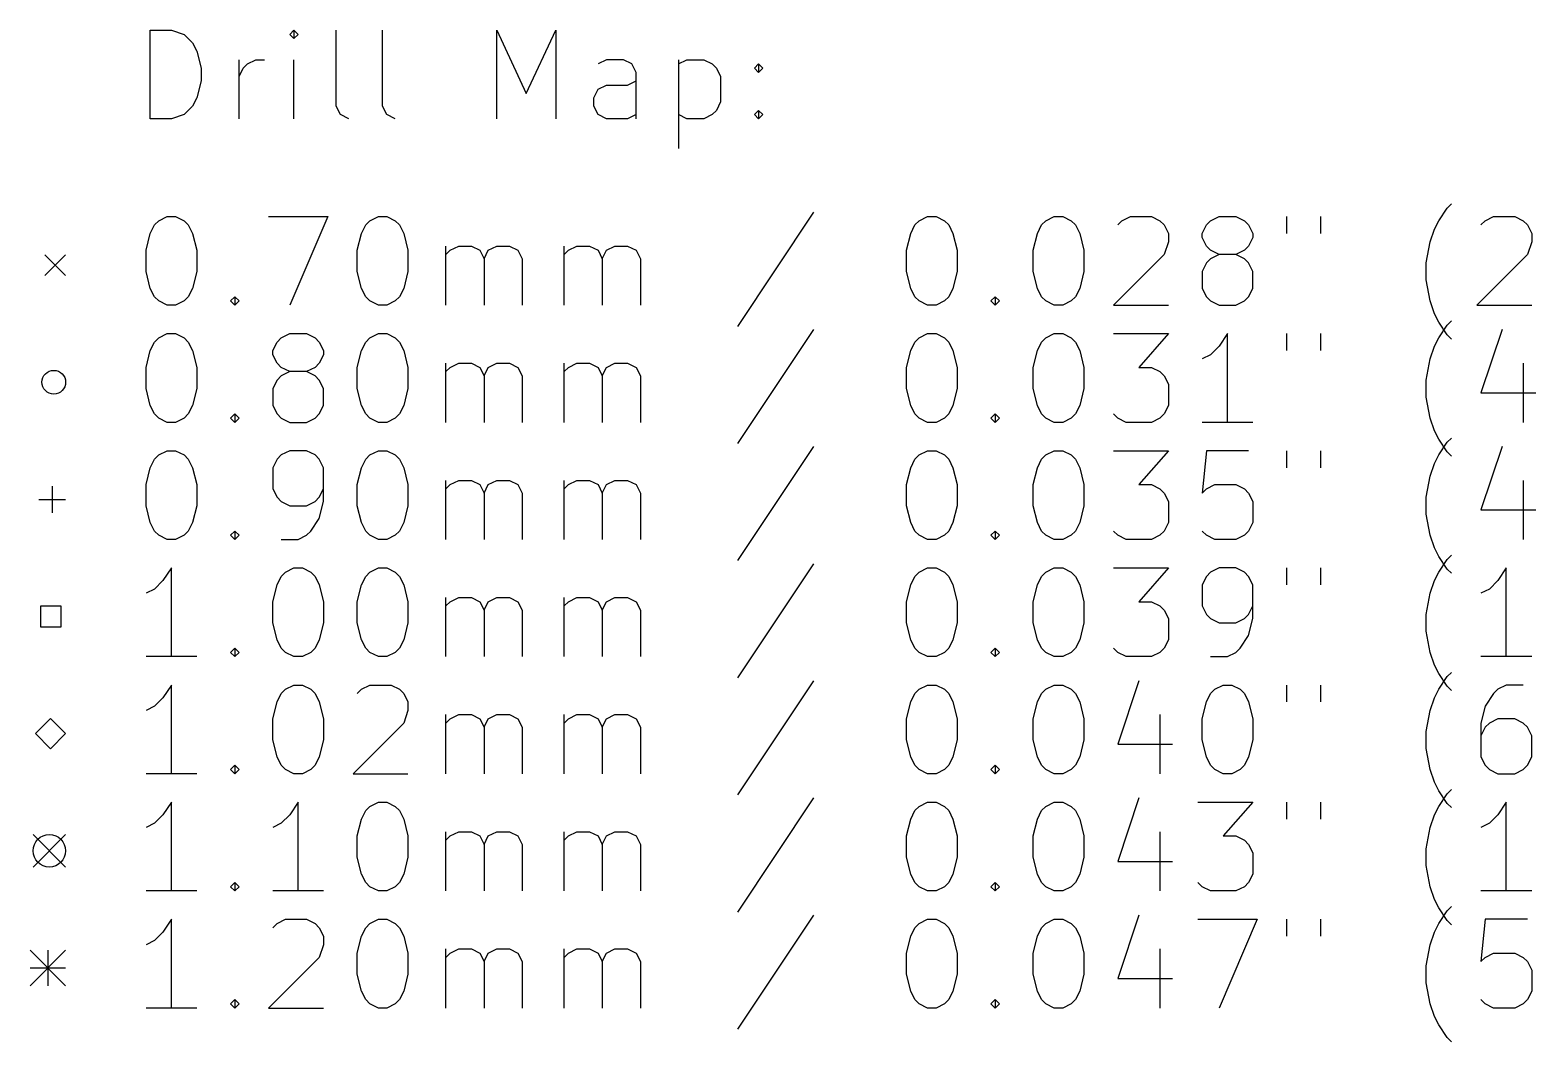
# Model space of a CAD drawing. Extents: x 123.6 to 222.8, y -157.6 to -68.3.
# Drawn here: x 123.6 to 174.5, y -157.6 to -123.4 of the extents above; entities that cross this region are included whole.
import ezdxf

# ---------------------------------------------------------------- set-up
doc = ezdxf.new("R2010")
doc.units = 0
doc.layers.add('BLACK', color=7, linetype='CONTINUOUS')

msp = doc.modelspace()

# ---------------------------------------------------------------- linework, layer by layer
at = {"layer": 'BLACK', "linetype": 'CONTINUOUS'}
for p, q in [((127.63, -126.398), (127.63, -123.398)), ((127.63, -123.398), (128.345, -123.398)), ((128.345, -123.398), (128.773, -123.541)), ((128.773, -123.541), (129.059, -123.827)), ((132.487, -123.398), (132.345, -123.541)), ((132.345, -123.541), (132.487, -123.684)), ((132.63, -123.541), (132.487, -123.398)), ((132.487, -123.398), (132.487, -123.684)), ((132.487, -123.684), (132.63, -123.541)), ((133.916, -125.97), (133.916, -123.398)), ((135.487, -125.97), (135.487, -123.398)), ((139.345, -126.398), (139.345, -123.398)), ((139.345, -123.398), (140.345, -125.541)), ((140.345, -125.541), (141.345, -123.398)), ((141.345, -123.398), (141.345, -126.398)), ((129.059, -123.827), (129.202, -124.112)), ((129.202, -124.112), (129.345, -124.684)), ((129.345, -124.684), (129.345, -125.112)), ((130.63, -126.398), (130.63, -124.398)), ((130.63, -124.97), (130.773, -124.684)), ((130.773, -124.684), (130.916, -124.541)), ((130.916, -124.541), (131.202, -124.398)), ((131.202, -124.398), (131.487, -124.398)), ((132.487, -126.398), (132.487, -124.398)), ((143.059, -124.398), (142.773, -124.541)), ((143.63, -124.398), (143.059, -124.398)), ((143.916, -124.541), (143.63, -124.398)), ((144.059, -124.827), (143.916, -124.541)), ((145.487, -124.398), (145.487, -127.398)), ((145.487, -124.541), (145.773, -124.398)), ((145.773, -124.398), (146.345, -124.398)), ((146.345, -124.398), (146.63, -124.541)), ((146.63, -124.541), (146.773, -124.684)), ((146.773, -124.684), (146.916, -124.97)), ((148.059, -124.684), (148.202, -124.541)), ((148.202, -124.827), (148.059, -124.684)), ((148.202, -124.541), (148.345, -124.684)), ((148.202, -124.541), (148.202, -124.827)), ((148.345, -124.684), (148.202, -124.827)), ((129.345, -125.112), (129.202, -125.684)), ((142.773, -125.398), (143.059, -125.255)), ((143.059, -125.255), (143.773, -125.255)), ((143.773, -125.255), (144.059, -125.112)), ((144.059, -126.398), (144.059, -124.827)), ((146.916, -124.97), (146.916, -125.827)), ((129.202, -125.684), (129.059, -125.97)), ((142.63, -125.684), (142.773, -125.398)), ((142.63, -125.97), (142.63, -125.684)), ((128.773, -126.255), (128.345, -126.398)), ((129.059, -125.97), (128.773, -126.255)), ((134.059, -126.255), (133.916, -125.97)), ((134.345, -126.398), (134.059, -126.255)), ((135.63, -126.255), (135.487, -125.97)), ((135.916, -126.398), (135.63, -126.255)), ((142.773, -126.255), (142.63, -125.97)), ((143.059, -126.398), (142.773, -126.255)), ((144.059, -126.255), (143.773, -126.398)), ((145.773, -126.398), (145.487, -126.255)), ((146.63, -126.255), (146.345, -126.398)), ((146.773, -126.112), (146.63, -126.255)), ((146.916, -125.827), (146.773, -126.112)), ((148.059, -126.255), (148.202, -126.112)), ((148.202, -126.398), (148.059, -126.255)), ((148.202, -126.112), (148.345, -126.255)), ((148.202, -126.112), (148.202, -126.398)), ((148.345, -126.255), (148.202, -126.398)), ((128.345, -126.398), (127.63, -126.398)), ((143.773, -126.398), (143.059, -126.398)), ((146.345, -126.398), (145.773, -126.398)), ((171.487, -129.412), (171.63, -129.27)), ((127.773, -129.984), (127.916, -129.841)), ((127.916, -129.841), (128.202, -129.698)), ((128.202, -129.698), (128.487, -129.698)), ((128.487, -129.698), (128.773, -129.841)), ((128.773, -129.841), (128.916, -129.984)), ((131.63, -129.698), (133.63, -129.698)), ((133.63, -129.698), (132.345, -132.698)), ((134.916, -129.984), (135.059, -129.841)), ((135.059, -129.841), (135.345, -129.698)), ((135.345, -129.698), (135.63, -129.698)), ((135.63, -129.698), (135.916, -129.841)), ((135.916, -129.841), (136.059, -129.984)), ((150.059, -129.555), (147.487, -133.412)), ((153.487, -129.984), (153.63, -129.841)), ((153.63, -129.841), (153.916, -129.698)), ((153.916, -129.698), (154.202, -129.698)), ((154.202, -129.698), (154.487, -129.841)), ((154.487, -129.841), (154.63, -129.984)), ((157.773, -129.984), (157.916, -129.841)), ((157.916, -129.841), (158.202, -129.698)), ((158.202, -129.698), (158.487, -129.698)), ((158.487, -129.698), (158.773, -129.841)), ((158.773, -129.841), (158.916, -129.984)), ((160.345, -129.984), (160.487, -129.841)), ((160.487, -129.841), (160.773, -129.698)), ((160.773, -129.698), (161.487, -129.698)), ((161.487, -129.698), (161.773, -129.841)), ((161.773, -129.841), (161.916, -129.984)), ((163.345, -129.984), (163.487, -129.841)), ((163.487, -129.841), (163.773, -129.698)), ((163.773, -129.698), (164.345, -129.698)), ((164.345, -129.698), (164.63, -129.841)), ((164.63, -129.841), (164.773, -129.984)), ((166.059, -129.698), (166.059, -130.27)), ((167.202, -129.698), (167.202, -130.27)), ((171.059, -130.127), (171.202, -129.841)), ((171.202, -129.841), (171.487, -129.412)), ((172.63, -129.984), (172.773, -129.841)), ((172.773, -129.841), (173.059, -129.698)), ((173.059, -129.698), (173.773, -129.698)), ((173.773, -129.698), (174.059, -129.841)), ((174.059, -129.841), (174.202, -129.984)), ((127.487, -130.841), (127.63, -130.27)), ((127.63, -130.27), (127.773, -129.984)), ((128.916, -129.984), (129.059, -130.27)), ((129.059, -130.27), (129.202, -130.841)), ((134.63, -130.841), (134.773, -130.27)), ((134.773, -130.27), (134.916, -129.984)), ((136.059, -129.984), (136.202, -130.27)), ((136.202, -130.27), (136.345, -130.841)), ((153.202, -130.841), (153.345, -130.27)), ((153.345, -130.27), (153.487, -129.984)), ((154.63, -129.984), (154.773, -130.27)), ((154.773, -130.27), (154.916, -130.841)), ((157.487, -130.841), (157.63, -130.27)), ((157.63, -130.27), (157.773, -129.984)), ((158.916, -129.984), (159.059, -130.27)), ((159.059, -130.27), (159.202, -130.841)), ((161.916, -129.984), (162.059, -130.27)), ((162.059, -130.27), (162.059, -130.555)), ((163.202, -130.27), (163.345, -129.984)), ((163.202, -130.412), (163.202, -130.27)), ((164.773, -129.984), (164.916, -130.27)), ((164.916, -130.27), (164.916, -130.412)), ((170.916, -130.555), (171.059, -130.127)), ((174.202, -129.984), (174.345, -130.27)), ((174.345, -130.27), (174.345, -130.555)), ((127.487, -131.555), (127.487, -130.841)), ((129.202, -130.841), (129.202, -131.555)), ((134.63, -131.555), (134.63, -130.841)), ((136.345, -130.841), (136.345, -131.555)), ((137.63, -132.698), (137.63, -130.698)), ((137.63, -130.984), (137.773, -130.841)), ((137.773, -130.841), (138.059, -130.698)), ((138.059, -130.698), (138.487, -130.698)), ((138.487, -130.698), (138.773, -130.841)), ((138.773, -130.841), (138.916, -131.127)), ((138.916, -131.127), (139.059, -130.841)), ((139.059, -130.841), (139.345, -130.698)), ((139.345, -130.698), (139.773, -130.698)), ((139.773, -130.698), (140.059, -130.841)), ((140.059, -130.841), (140.202, -131.127)), ((141.63, -132.698), (141.63, -130.698)), ((141.63, -130.984), (141.773, -130.841)), ((141.773, -130.841), (142.059, -130.698)), ((142.059, -130.698), (142.487, -130.698)), ((142.487, -130.698), (142.773, -130.841)), ((142.773, -130.841), (142.916, -131.127)), ((142.916, -131.127), (143.059, -130.841)), ((143.059, -130.841), (143.345, -130.698)), ((143.345, -130.698), (143.773, -130.698)), ((143.773, -130.698), (144.059, -130.841)), ((144.059, -130.841), (144.202, -131.127)), ((153.202, -131.555), (153.202, -130.841)), ((154.916, -130.841), (154.916, -131.555)), ((157.487, -131.555), (157.487, -130.841)), ((159.202, -130.841), (159.202, -131.555)), ((162.059, -130.555), (161.916, -130.984)), ((163.345, -130.698), (163.202, -130.412)), ((163.487, -130.841), (163.345, -130.698)), ((163.773, -130.984), (163.487, -130.841)), ((164.63, -130.841), (164.345, -130.984)), ((164.773, -130.698), (164.63, -130.841)), ((164.916, -130.412), (164.773, -130.698)), ((170.773, -131.27), (170.916, -130.555)), ((174.345, -130.555), (174.202, -130.984)), ((124.066, -130.991), (124.766, -131.691)), ((124.766, -130.991), (124.066, -131.691)), ((138.916, -131.127), (138.916, -132.698)), ((140.202, -131.127), (140.202, -132.698)), ((142.916, -131.127), (142.916, -132.698)), ((144.202, -131.127), (144.202, -132.698)), ((161.916, -130.984), (160.202, -132.698)), ((163.345, -131.27), (163.202, -131.555)), ((163.487, -131.127), (163.345, -131.27)), ((163.773, -130.984), (163.487, -131.127)), ((164.345, -130.984), (163.773, -130.984)), ((164.63, -131.127), (164.345, -130.984)), ((164.773, -131.27), (164.63, -131.127)), ((164.916, -131.555), (164.773, -131.27)), ((170.773, -131.841), (170.773, -131.27)), ((174.202, -130.984), (172.487, -132.698)), ((127.63, -132.127), (127.487, -131.555)), ((129.202, -131.555), (129.059, -132.127)), ((134.773, -132.127), (134.63, -131.555)), ((136.345, -131.555), (136.202, -132.127)), ((153.345, -132.127), (153.202, -131.555)), ((154.916, -131.555), (154.773, -132.127)), ((157.63, -132.127), (157.487, -131.555)), ((159.202, -131.555), (159.059, -132.127)), ((163.202, -131.555), (163.202, -132.127)), ((164.916, -132.127), (164.916, -131.555)), ((170.916, -132.555), (170.773, -131.841)), ((127.773, -132.412), (127.63, -132.127)), ((129.059, -132.127), (128.916, -132.412)), ((134.916, -132.412), (134.773, -132.127)), ((136.202, -132.127), (136.059, -132.412)), ((153.487, -132.412), (153.345, -132.127)), ((154.773, -132.127), (154.63, -132.412)), ((157.773, -132.412), (157.63, -132.127)), ((159.059, -132.127), (158.916, -132.412)), ((163.202, -132.127), (163.345, -132.412)), ((164.773, -132.412), (164.916, -132.127)), ((127.916, -132.555), (127.773, -132.412)), ((128.202, -132.698), (127.916, -132.555)), ((128.487, -132.698), (128.202, -132.698)), ((128.773, -132.555), (128.487, -132.698)), ((128.916, -132.412), (128.773, -132.555)), ((130.345, -132.555), (130.487, -132.412)), ((130.487, -132.698), (130.345, -132.555)), ((130.487, -132.412), (130.63, -132.555)), ((130.487, -132.412), (130.487, -132.698)), ((130.63, -132.555), (130.487, -132.698)), ((135.059, -132.555), (134.916, -132.412)), ((135.345, -132.698), (135.059, -132.555)), ((135.63, -132.698), (135.345, -132.698)), ((135.916, -132.555), (135.63, -132.698)), ((136.059, -132.412), (135.916, -132.555)), ((153.63, -132.555), (153.487, -132.412)), ((153.916, -132.698), (153.63, -132.555)), ((154.202, -132.698), (153.916, -132.698)), ((154.487, -132.555), (154.202, -132.698)), ((154.63, -132.412), (154.487, -132.555)), ((156.059, -132.555), (156.202, -132.412)), ((156.202, -132.698), (156.059, -132.555)), ((156.202, -132.412), (156.345, -132.555)), ((156.202, -132.412), (156.202, -132.698)), ((156.345, -132.555), (156.202, -132.698)), ((157.916, -132.555), (157.773, -132.412)), ((158.202, -132.698), (157.916, -132.555)), ((158.487, -132.698), (158.202, -132.698)), ((158.773, -132.555), (158.487, -132.698)), ((158.916, -132.412), (158.773, -132.555)), ((160.202, -132.698), (162.059, -132.698)), ((163.345, -132.412), (163.487, -132.555)), ((163.487, -132.555), (163.773, -132.698)), ((163.773, -132.698), (164.345, -132.698)), ((164.345, -132.698), (164.63, -132.555)), ((164.63, -132.555), (164.773, -132.412)), ((171.059, -132.984), (170.916, -132.555)), ((172.487, -132.698), (174.345, -132.698)), ((171.202, -133.27), (171.059, -132.984)), ((171.487, -133.698), (171.202, -133.27)), ((171.202, -133.801), (171.487, -133.372)), ((171.487, -133.372), (171.63, -133.23)), ((127.773, -133.944), (127.916, -133.801)), ((127.916, -133.801), (128.202, -133.658)), ((128.202, -133.658), (128.487, -133.658)), ((128.487, -133.658), (128.773, -133.801)), ((128.773, -133.801), (128.916, -133.944)), ((131.916, -133.944), (132.059, -133.801)), ((132.059, -133.801), (132.345, -133.658)), ((132.345, -133.658), (132.916, -133.658)), ((132.916, -133.658), (133.202, -133.801)), ((133.202, -133.801), (133.345, -133.944)), ((134.916, -133.944), (135.059, -133.801)), ((135.059, -133.801), (135.345, -133.658)), ((135.345, -133.658), (135.63, -133.658)), ((135.63, -133.658), (135.916, -133.801)), ((135.916, -133.801), (136.059, -133.944)), ((150.059, -133.515), (147.487, -137.372)), ((153.487, -133.944), (153.63, -133.801)), ((153.63, -133.801), (153.916, -133.658)), ((153.916, -133.658), (154.202, -133.658)), ((154.202, -133.658), (154.487, -133.801)), ((154.487, -133.801), (154.63, -133.944)), ((157.773, -133.944), (157.916, -133.801)), ((157.916, -133.801), (158.202, -133.658)), ((158.202, -133.658), (158.487, -133.658)), ((158.487, -133.658), (158.773, -133.801)), ((158.773, -133.801), (158.916, -133.944)), ((160.202, -133.658), (162.059, -133.658)), ((162.059, -133.658), (161.059, -134.801)), ((164.059, -133.658), (163.773, -134.087)), ((164.059, -136.658), (164.059, -133.658)), ((166.059, -133.658), (166.059, -134.23)), ((167.202, -133.658), (167.202, -134.23)), ((171.059, -134.087), (171.202, -133.801)), ((171.63, -133.841), (171.487, -133.698)), ((173.345, -133.515), (172.63, -135.658)), ((127.487, -134.801), (127.63, -134.23)), ((127.63, -134.23), (127.773, -133.944)), ((128.916, -133.944), (129.059, -134.23)), ((129.059, -134.23), (129.202, -134.801)), ((131.773, -134.23), (131.916, -133.944)), ((131.773, -134.372), (131.773, -134.23)), ((131.916, -134.658), (131.773, -134.372)), ((133.345, -133.944), (133.487, -134.23)), ((133.487, -134.372), (133.345, -134.658)), ((133.487, -134.23), (133.487, -134.372)), ((134.63, -134.801), (134.773, -134.23)), ((134.773, -134.23), (134.916, -133.944)), ((136.059, -133.944), (136.202, -134.23)), ((136.202, -134.23), (136.345, -134.801)), ((153.202, -134.801), (153.345, -134.23)), ((153.345, -134.23), (153.487, -133.944)), ((154.63, -133.944), (154.773, -134.23)), ((154.773, -134.23), (154.916, -134.801)), ((157.487, -134.801), (157.63, -134.23)), ((157.63, -134.23), (157.773, -133.944)), ((158.916, -133.944), (159.059, -134.23)), ((159.059, -134.23), (159.202, -134.801)), ((163.487, -134.372), (163.202, -134.515)), ((163.773, -134.087), (163.487, -134.372)), ((170.916, -134.515), (171.059, -134.087)), ((127.487, -135.515), (127.487, -134.801)), ((129.202, -134.801), (129.202, -135.515)), ((132.059, -134.801), (131.916, -134.658)), ((132.345, -134.944), (132.059, -134.801)), ((133.202, -134.801), (132.916, -134.944)), ((133.345, -134.658), (133.202, -134.801)), ((134.63, -135.515), (134.63, -134.801)), ((136.345, -134.801), (136.345, -135.515)), ((137.63, -136.658), (137.63, -134.658)), ((137.63, -134.944), (137.773, -134.801)), ((137.773, -134.801), (138.059, -134.658)), ((138.059, -134.658), (138.487, -134.658)), ((138.487, -134.658), (138.773, -134.801)), ((138.773, -134.801), (138.916, -135.087)), ((138.916, -135.087), (139.059, -134.801)), ((139.059, -134.801), (139.345, -134.658)), ((139.345, -134.658), (139.773, -134.658)), ((139.773, -134.658), (140.059, -134.801)), ((140.059, -134.801), (140.202, -135.087)), ((141.63, -136.658), (141.63, -134.658)), ((141.63, -134.944), (141.773, -134.801)), ((141.773, -134.801), (142.059, -134.658)), ((142.059, -134.658), (142.487, -134.658)), ((142.487, -134.658), (142.773, -134.801)), ((142.773, -134.801), (142.916, -135.087)), ((142.916, -135.087), (143.059, -134.801)), ((143.059, -134.801), (143.345, -134.658)), ((143.345, -134.658), (143.773, -134.658)), ((143.773, -134.658), (144.059, -134.801)), ((144.059, -134.801), (144.202, -135.087)), ((153.202, -135.515), (153.202, -134.801)), ((154.916, -134.801), (154.916, -135.515)), ((157.487, -135.515), (157.487, -134.801)), ((159.202, -134.801), (159.202, -135.515)), ((161.059, -134.801), (161.487, -134.801)), ((161.487, -134.801), (161.773, -134.944)), ((170.773, -135.23), (170.916, -134.515)), ((174.059, -134.658), (174.059, -136.658)), ((131.916, -135.23), (131.773, -135.515)), ((132.059, -135.087), (131.916, -135.23)), ((132.345, -134.944), (132.059, -135.087)), ((132.916, -134.944), (132.345, -134.944)), ((133.202, -135.087), (132.916, -134.944)), ((133.345, -135.23), (133.202, -135.087)), ((133.487, -135.515), (133.345, -135.23)), ((138.916, -135.087), (138.916, -136.658)), ((140.202, -135.087), (140.202, -136.658)), ((142.916, -135.087), (142.916, -136.658)), ((144.202, -135.087), (144.202, -136.658)), ((161.773, -134.944), (161.916, -135.087)), ((161.916, -135.087), (162.059, -135.372)), ((162.059, -135.372), (162.059, -136.087)), ((170.773, -135.801), (170.773, -135.23)), ((127.63, -136.087), (127.487, -135.515)), ((129.202, -135.515), (129.059, -136.087)), ((131.773, -135.515), (131.773, -136.087)), ((133.487, -136.087), (133.487, -135.515)), ((134.773, -136.087), (134.63, -135.515)), ((136.345, -135.515), (136.202, -136.087)), ((153.345, -136.087), (153.202, -135.515)), ((154.916, -135.515), (154.773, -136.087)), ((157.63, -136.087), (157.487, -135.515)), ((159.202, -135.515), (159.059, -136.087)), ((170.916, -136.515), (170.773, -135.801)), ((172.63, -135.658), (174.487, -135.658)), ((127.773, -136.372), (127.63, -136.087)), ((127.916, -136.515), (127.773, -136.372)), ((128.916, -136.372), (128.773, -136.515)), ((129.059, -136.087), (128.916, -136.372)), ((130.345, -136.515), (130.487, -136.372)), ((130.487, -136.372), (130.63, -136.515)), ((130.487, -136.372), (130.487, -136.658)), ((131.773, -136.087), (131.916, -136.372)), ((131.916, -136.372), (132.059, -136.515)), ((133.202, -136.515), (133.345, -136.372)), ((133.345, -136.372), (133.487, -136.087)), ((134.916, -136.372), (134.773, -136.087)), ((135.059, -136.515), (134.916, -136.372)), ((136.059, -136.372), (135.916, -136.515)), ((136.202, -136.087), (136.059, -136.372)), ((153.487, -136.372), (153.345, -136.087)), ((153.63, -136.515), (153.487, -136.372)), ((154.63, -136.372), (154.487, -136.515)), ((154.773, -136.087), (154.63, -136.372)), ((156.059, -136.515), (156.202, -136.372)), ((156.202, -136.372), (156.345, -136.515)), ((156.202, -136.372), (156.202, -136.658)), ((157.773, -136.372), (157.63, -136.087)), ((157.916, -136.515), (157.773, -136.372)), ((158.916, -136.372), (158.773, -136.515)), ((159.059, -136.087), (158.916, -136.372)), ((160.345, -136.515), (160.202, -136.372)), ((161.916, -136.372), (161.773, -136.515)), ((162.059, -136.087), (161.916, -136.372)), ((128.202, -136.658), (127.916, -136.515)), ((128.487, -136.658), (128.202, -136.658)), ((128.773, -136.515), (128.487, -136.658)), ((130.487, -136.658), (130.345, -136.515)), ((130.63, -136.515), (130.487, -136.658)), ((132.059, -136.515), (132.345, -136.658)), ((132.345, -136.658), (132.916, -136.658)), ((132.916, -136.658), (133.202, -136.515)), ((135.345, -136.658), (135.059, -136.515)), ((135.63, -136.658), (135.345, -136.658)), ((135.916, -136.515), (135.63, -136.658)), ((153.916, -136.658), (153.63, -136.515)), ((154.202, -136.658), (153.916, -136.658)), ((154.487, -136.515), (154.202, -136.658)), ((156.202, -136.658), (156.059, -136.515)), ((156.345, -136.515), (156.202, -136.658)), ((158.202, -136.658), (157.916, -136.515)), ((158.487, -136.658), (158.202, -136.658)), ((158.773, -136.515), (158.487, -136.658)), ((160.63, -136.658), (160.345, -136.515)), ((161.487, -136.658), (160.63, -136.658)), ((161.773, -136.515), (161.487, -136.658)), ((164.916, -136.658), (163.202, -136.658)), ((171.059, -136.944), (170.916, -136.515)), ((171.202, -137.23), (171.059, -136.944)), ((150.059, -137.475), (147.487, -141.332)), ((171.487, -137.658), (171.202, -137.23)), ((171.202, -137.761), (171.487, -137.332)), ((171.487, -137.332), (171.63, -137.19)), ((173.345, -137.475), (172.63, -139.618)), ((127.63, -138.19), (127.773, -137.904)), ((127.773, -137.904), (127.916, -137.761)), ((127.916, -137.761), (128.202, -137.618)), ((128.202, -137.618), (128.487, -137.618)), ((128.487, -137.618), (128.773, -137.761)), ((128.773, -137.761), (128.916, -137.904)), ((128.916, -137.904), (129.059, -138.19)), ((131.916, -137.904), (131.773, -138.19)), ((132.059, -137.761), (131.916, -137.904)), ((132.345, -137.618), (132.059, -137.761)), ((132.916, -137.618), (132.345, -137.618)), ((133.202, -137.761), (132.916, -137.618)), ((133.345, -137.904), (133.202, -137.761)), ((133.487, -138.19), (133.345, -137.904)), ((134.773, -138.19), (134.916, -137.904)), ((134.916, -137.904), (135.059, -137.761)), ((135.059, -137.761), (135.345, -137.618)), ((135.345, -137.618), (135.63, -137.618)), ((135.63, -137.618), (135.916, -137.761)), ((135.916, -137.761), (136.059, -137.904)), ((136.059, -137.904), (136.202, -138.19)), ((153.345, -138.19), (153.487, -137.904)), ((153.487, -137.904), (153.63, -137.761)), ((153.63, -137.761), (153.916, -137.618)), ((153.916, -137.618), (154.202, -137.618)), ((154.202, -137.618), (154.487, -137.761)), ((154.487, -137.761), (154.63, -137.904)), ((154.63, -137.904), (154.773, -138.19)), ((157.63, -138.19), (157.773, -137.904)), ((157.773, -137.904), (157.916, -137.761)), ((157.916, -137.761), (158.202, -137.618)), ((158.202, -137.618), (158.487, -137.618)), ((158.487, -137.618), (158.773, -137.761)), ((158.773, -137.761), (158.916, -137.904)), ((158.916, -137.904), (159.059, -138.19)), ((160.202, -137.618), (162.059, -137.618)), ((162.059, -137.618), (161.059, -138.761)), ((163.345, -137.618), (163.202, -139.047)), ((164.773, -137.618), (163.345, -137.618)), ((166.059, -137.618), (166.059, -138.19)), ((167.202, -137.618), (167.202, -138.19)), ((171.059, -138.047), (171.202, -137.761)), ((171.63, -137.801), (171.487, -137.658)), ((127.487, -138.761), (127.63, -138.19)), ((129.059, -138.19), (129.202, -138.761)), ((131.773, -138.19), (131.773, -138.904)), ((133.487, -139.332), (133.487, -138.19)), ((134.63, -138.761), (134.773, -138.19)), ((136.202, -138.19), (136.345, -138.761)), ((153.202, -138.761), (153.345, -138.19)), ((154.773, -138.19), (154.916, -138.761)), ((157.487, -138.761), (157.63, -138.19)), ((159.059, -138.19), (159.202, -138.761)), ((170.773, -139.19), (170.916, -138.475)), ((170.916, -138.475), (171.059, -138.047)), ((124.316, -138.811), (124.316, -139.711)), ((127.487, -139.475), (127.487, -138.761)), ((129.202, -138.761), (129.202, -139.475)), ((131.773, -138.904), (131.916, -139.19)), ((133.345, -139.19), (133.487, -138.904)), ((134.63, -139.475), (134.63, -138.761)), ((136.345, -138.761), (136.345, -139.475)), ((137.63, -140.618), (137.63, -138.618)), ((137.63, -138.904), (137.773, -138.761)), ((137.773, -138.761), (138.059, -138.618)), ((138.059, -138.618), (138.487, -138.618)), ((138.487, -138.618), (138.773, -138.761)), ((138.773, -138.761), (138.916, -139.047)), ((138.916, -139.047), (139.059, -138.761)), ((139.059, -138.761), (139.345, -138.618)), ((139.345, -138.618), (139.773, -138.618)), ((139.773, -138.618), (140.059, -138.761)), ((140.059, -138.761), (140.202, -139.047)), ((141.63, -140.618), (141.63, -138.618)), ((141.63, -138.904), (141.773, -138.761)), ((141.773, -138.761), (142.059, -138.618)), ((142.059, -138.618), (142.487, -138.618)), ((142.487, -138.618), (142.773, -138.761)), ((142.773, -138.761), (142.916, -139.047)), ((142.916, -139.047), (143.059, -138.761)), ((143.059, -138.761), (143.345, -138.618)), ((143.345, -138.618), (143.773, -138.618)), ((143.773, -138.618), (144.059, -138.761)), ((144.059, -138.761), (144.202, -139.047)), ((153.202, -139.475), (153.202, -138.761)), ((154.916, -138.761), (154.916, -139.475)), ((157.487, -139.475), (157.487, -138.761)), ((159.202, -138.761), (159.202, -139.475)), ((161.059, -138.761), (161.487, -138.761)), ((161.487, -138.761), (161.773, -138.904)), ((161.773, -138.904), (161.916, -139.047)), ((163.202, -139.047), (163.345, -138.904)), ((163.345, -138.904), (163.63, -138.761)), ((163.63, -138.761), (164.345, -138.761)), ((164.345, -138.761), (164.63, -138.904)), ((164.63, -138.904), (164.773, -139.047)), ((174.059, -138.618), (174.059, -140.618)), ((123.866, -139.261), (124.766, -139.261)), ((127.63, -140.047), (127.487, -139.475)), ((129.202, -139.475), (129.059, -140.047)), ((131.916, -139.19), (132.059, -139.332)), ((132.059, -139.332), (132.345, -139.475)), ((132.345, -139.475), (132.916, -139.475)), ((132.916, -139.475), (133.202, -139.332)), ((133.202, -139.332), (133.345, -139.19)), ((133.345, -139.904), (133.487, -139.332)), ((134.773, -140.047), (134.63, -139.475)), ((136.345, -139.475), (136.202, -140.047)), ((138.916, -139.047), (138.916, -140.618)), ((140.202, -139.047), (140.202, -140.618)), ((142.916, -139.047), (142.916, -140.618)), ((144.202, -139.047), (144.202, -140.618)), ((153.345, -140.047), (153.202, -139.475)), ((154.916, -139.475), (154.773, -140.047)), ((157.63, -140.047), (157.487, -139.475)), ((159.202, -139.475), (159.059, -140.047)), ((161.916, -139.047), (162.059, -139.332)), ((162.059, -139.332), (162.059, -140.047)), ((164.773, -139.047), (164.916, -139.332)), ((164.916, -139.332), (164.916, -140.047)), ((170.773, -139.761), (170.773, -139.19)), ((133.059, -140.332), (133.345, -139.904)), ((170.916, -140.475), (170.773, -139.761)), ((172.63, -139.618), (174.487, -139.618)), ((127.773, -140.332), (127.63, -140.047)), ((127.916, -140.475), (127.773, -140.332)), ((128.202, -140.618), (127.916, -140.475)), ((128.773, -140.475), (128.487, -140.618)), ((128.916, -140.332), (128.773, -140.475)), ((129.059, -140.047), (128.916, -140.332)), ((130.345, -140.475), (130.487, -140.332)), ((130.487, -140.618), (130.345, -140.475)), ((130.487, -140.332), (130.63, -140.475)), ((130.487, -140.332), (130.487, -140.618)), ((130.63, -140.475), (130.487, -140.618)), ((132.63, -140.618), (132.916, -140.475)), ((132.916, -140.475), (133.059, -140.332)), ((134.916, -140.332), (134.773, -140.047)), ((135.059, -140.475), (134.916, -140.332)), ((135.345, -140.618), (135.059, -140.475)), ((135.916, -140.475), (135.63, -140.618)), ((136.059, -140.332), (135.916, -140.475)), ((136.202, -140.047), (136.059, -140.332)), ((153.487, -140.332), (153.345, -140.047)), ((153.63, -140.475), (153.487, -140.332)), ((153.916, -140.618), (153.63, -140.475)), ((154.487, -140.475), (154.202, -140.618)), ((154.63, -140.332), (154.487, -140.475)), ((154.773, -140.047), (154.63, -140.332)), ((156.059, -140.475), (156.202, -140.332)), ((156.202, -140.618), (156.059, -140.475)), ((156.202, -140.332), (156.345, -140.475)), ((156.202, -140.332), (156.202, -140.618)), ((156.345, -140.475), (156.202, -140.618)), ((157.773, -140.332), (157.63, -140.047)), ((157.916, -140.475), (157.773, -140.332)), ((158.202, -140.618), (157.916, -140.475)), ((158.773, -140.475), (158.487, -140.618)), ((158.916, -140.332), (158.773, -140.475)), ((159.059, -140.047), (158.916, -140.332)), ((160.345, -140.475), (160.202, -140.332)), ((160.63, -140.618), (160.345, -140.475)), ((161.773, -140.475), (161.487, -140.618)), ((161.916, -140.332), (161.773, -140.475)), ((162.059, -140.047), (161.916, -140.332)), ((163.345, -140.475), (163.202, -140.332)), ((163.63, -140.618), (163.345, -140.475)), ((164.63, -140.475), (164.345, -140.618)), ((164.773, -140.332), (164.63, -140.475)), ((164.916, -140.047), (164.773, -140.332)), ((171.059, -140.904), (170.916, -140.475)), ((128.487, -140.618), (128.202, -140.618)), ((132.059, -140.618), (132.63, -140.618)), ((135.63, -140.618), (135.345, -140.618)), ((154.202, -140.618), (153.916, -140.618)), ((158.487, -140.618), (158.202, -140.618)), ((161.487, -140.618), (160.63, -140.618)), ((164.345, -140.618), (163.63, -140.618)), ((171.202, -141.19), (171.059, -140.904)), ((150.059, -141.435), (147.487, -145.292)), ((171.487, -141.618), (171.202, -141.19)), ((171.202, -141.721), (171.487, -141.292)), ((171.487, -141.292), (171.63, -141.15)), ((128.059, -142.007), (127.773, -142.292)), ((128.345, -141.578), (128.059, -142.007)), ((128.345, -144.578), (128.345, -141.578)), ((131.916, -142.15), (132.059, -141.864)), ((132.059, -141.864), (132.202, -141.721)), ((132.202, -141.721), (132.487, -141.578)), ((132.487, -141.578), (132.773, -141.578)), ((132.773, -141.578), (133.059, -141.721)), ((133.059, -141.721), (133.202, -141.864)), ((133.202, -141.864), (133.345, -142.15)), ((134.773, -142.15), (134.916, -141.864)), ((134.916, -141.864), (135.059, -141.721)), ((135.059, -141.721), (135.345, -141.578)), ((135.345, -141.578), (135.63, -141.578)), ((135.63, -141.578), (135.916, -141.721)), ((135.916, -141.721), (136.059, -141.864)), ((136.059, -141.864), (136.202, -142.15)), ((153.345, -142.15), (153.487, -141.864)), ((153.487, -141.864), (153.63, -141.721)), ((153.63, -141.721), (153.916, -141.578)), ((153.916, -141.578), (154.202, -141.578)), ((154.202, -141.578), (154.487, -141.721)), ((154.487, -141.721), (154.63, -141.864)), ((154.63, -141.864), (154.773, -142.15)), ((157.63, -142.15), (157.773, -141.864)), ((157.773, -141.864), (157.916, -141.721)), ((157.916, -141.721), (158.202, -141.578)), ((158.202, -141.578), (158.487, -141.578)), ((158.487, -141.578), (158.773, -141.721)), ((158.773, -141.721), (158.916, -141.864)), ((158.916, -141.864), (159.059, -142.15)), ((160.202, -141.578), (162.059, -141.578)), ((162.059, -141.578), (161.059, -142.721)), ((163.345, -141.864), (163.202, -142.15)), ((163.487, -141.721), (163.345, -141.864)), ((163.773, -141.578), (163.487, -141.721)), ((164.345, -141.578), (163.773, -141.578)), ((164.63, -141.721), (164.345, -141.578)), ((164.773, -141.864), (164.63, -141.721)), ((164.916, -142.15), (164.773, -141.864)), ((166.059, -141.578), (166.059, -142.15)), ((167.202, -141.578), (167.202, -142.15)), ((170.916, -142.435), (171.059, -142.007)), ((171.059, -142.007), (171.202, -141.721)), ((171.63, -141.761), (171.487, -141.618)), ((173.202, -142.007), (172.916, -142.292)), ((173.487, -141.578), (173.202, -142.007)), ((173.487, -144.578), (173.487, -141.578)), ((127.773, -142.292), (127.487, -142.435)), ((131.773, -142.721), (131.916, -142.15)), ((133.345, -142.15), (133.487, -142.721)), ((134.63, -142.721), (134.773, -142.15)), ((136.202, -142.15), (136.345, -142.721)), ((137.63, -144.578), (137.63, -142.578)), ((137.773, -142.721), (138.059, -142.578)), ((138.059, -142.578), (138.487, -142.578)), ((138.487, -142.578), (138.773, -142.721)), ((139.059, -142.721), (139.345, -142.578)), ((139.345, -142.578), (139.773, -142.578)), ((139.773, -142.578), (140.059, -142.721)), ((141.63, -144.578), (141.63, -142.578)), ((141.773, -142.721), (142.059, -142.578)), ((142.059, -142.578), (142.487, -142.578)), ((142.487, -142.578), (142.773, -142.721)), ((143.059, -142.721), (143.345, -142.578)), ((143.345, -142.578), (143.773, -142.578)), ((143.773, -142.578), (144.059, -142.721)), ((153.202, -142.721), (153.345, -142.15)), ((154.773, -142.15), (154.916, -142.721)), ((157.487, -142.721), (157.63, -142.15)), ((159.059, -142.15), (159.202, -142.721)), ((163.202, -142.15), (163.202, -142.864)), ((164.916, -143.292), (164.916, -142.15)), ((170.773, -143.15), (170.916, -142.435)), ((172.916, -142.292), (172.63, -142.435)), ((124.62, -142.867), (123.912, -142.867)), ((123.912, -142.867), (123.912, -143.575)), ((124.62, -143.575), (124.62, -142.867)), ((131.773, -143.435), (131.773, -142.721)), ((133.487, -142.721), (133.487, -143.435)), ((134.63, -143.435), (134.63, -142.721)), ((136.345, -142.721), (136.345, -143.435)), ((137.63, -142.864), (137.773, -142.721)), ((138.773, -142.721), (138.916, -143.007)), ((138.916, -143.007), (139.059, -142.721)), ((138.916, -143.007), (138.916, -144.578)), ((140.059, -142.721), (140.202, -143.007)), ((140.202, -143.007), (140.202, -144.578)), ((141.63, -142.864), (141.773, -142.721)), ((142.773, -142.721), (142.916, -143.007)), ((142.916, -143.007), (143.059, -142.721)), ((142.916, -143.007), (142.916, -144.578)), ((144.059, -142.721), (144.202, -143.007)), ((144.202, -143.007), (144.202, -144.578)), ((153.202, -143.435), (153.202, -142.721)), ((154.916, -142.721), (154.916, -143.435)), ((157.487, -143.435), (157.487, -142.721)), ((159.202, -142.721), (159.202, -143.435)), ((161.059, -142.721), (161.487, -142.721)), ((161.487, -142.721), (161.773, -142.864)), ((161.773, -142.864), (161.916, -143.007)), ((161.916, -143.007), (162.059, -143.292)), ((163.202, -142.864), (163.345, -143.15)), ((164.773, -143.15), (164.916, -142.864)), ((123.912, -143.575), (124.62, -143.575)), ((131.916, -144.007), (131.773, -143.435)), ((133.487, -143.435), (133.345, -144.007)), ((134.773, -144.007), (134.63, -143.435)), ((136.345, -143.435), (136.202, -144.007)), ((153.345, -144.007), (153.202, -143.435)), ((154.916, -143.435), (154.773, -144.007)), ((157.63, -144.007), (157.487, -143.435)), ((159.202, -143.435), (159.059, -144.007)), ((162.059, -143.292), (162.059, -144.007)), ((163.345, -143.15), (163.487, -143.292)), ((163.487, -143.292), (163.773, -143.435)), ((163.773, -143.435), (164.345, -143.435)), ((164.345, -143.435), (164.63, -143.292)), ((164.63, -143.292), (164.773, -143.15)), ((164.773, -143.864), (164.916, -143.292)), ((170.773, -143.721), (170.773, -143.15)), ((132.059, -144.292), (131.916, -144.007)), ((133.345, -144.007), (133.202, -144.292)), ((134.916, -144.292), (134.773, -144.007)), ((136.202, -144.007), (136.059, -144.292)), ((153.487, -144.292), (153.345, -144.007)), ((154.773, -144.007), (154.63, -144.292)), ((157.773, -144.292), (157.63, -144.007)), ((159.059, -144.007), (158.916, -144.292)), ((162.059, -144.007), (161.916, -144.292)), ((164.487, -144.292), (164.773, -143.864)), ((170.916, -144.435), (170.773, -143.721)), ((129.202, -144.578), (127.487, -144.578)), ((130.345, -144.435), (130.487, -144.292)), ((130.487, -144.578), (130.345, -144.435)), ((130.487, -144.292), (130.63, -144.435)), ((130.487, -144.292), (130.487, -144.578)), ((130.63, -144.435), (130.487, -144.578)), ((132.202, -144.435), (132.059, -144.292)), ((132.487, -144.578), (132.202, -144.435)), ((132.773, -144.578), (132.487, -144.578)), ((133.059, -144.435), (132.773, -144.578)), ((133.202, -144.292), (133.059, -144.435)), ((135.059, -144.435), (134.916, -144.292)), ((135.345, -144.578), (135.059, -144.435)), ((135.63, -144.578), (135.345, -144.578)), ((135.916, -144.435), (135.63, -144.578)), ((136.059, -144.292), (135.916, -144.435)), ((153.63, -144.435), (153.487, -144.292)), ((153.916, -144.578), (153.63, -144.435)), ((154.202, -144.578), (153.916, -144.578)), ((154.487, -144.435), (154.202, -144.578)), ((154.63, -144.292), (154.487, -144.435)), ((156.059, -144.435), (156.202, -144.292)), ((156.202, -144.578), (156.059, -144.435)), ((156.202, -144.292), (156.345, -144.435)), ((156.202, -144.292), (156.202, -144.578)), ((156.345, -144.435), (156.202, -144.578)), ((157.916, -144.435), (157.773, -144.292)), ((158.202, -144.578), (157.916, -144.435)), ((158.487, -144.578), (158.202, -144.578)), ((158.773, -144.435), (158.487, -144.578)), ((158.916, -144.292), (158.773, -144.435)), ((160.345, -144.435), (160.202, -144.292)), ((160.63, -144.578), (160.345, -144.435)), ((161.487, -144.578), (160.63, -144.578)), ((161.773, -144.435), (161.487, -144.578)), ((161.916, -144.292), (161.773, -144.435)), ((163.487, -144.578), (164.059, -144.578)), ((164.059, -144.578), (164.345, -144.435)), ((164.345, -144.435), (164.487, -144.292)), ((171.059, -144.864), (170.916, -144.435)), ((174.345, -144.578), (172.63, -144.578)), ((171.202, -145.15), (171.059, -144.864)), ((171.487, -145.252), (171.63, -145.11)), ((128.345, -145.538), (128.059, -145.967)), ((128.345, -148.538), (128.345, -145.538)), ((132.202, -145.681), (132.487, -145.538)), ((132.487, -145.538), (132.773, -145.538)), ((132.773, -145.538), (133.059, -145.681)), ((134.773, -145.681), (135.059, -145.538)), ((135.059, -145.538), (135.773, -145.538)), ((135.773, -145.538), (136.059, -145.681)), ((150.059, -145.395), (147.487, -149.252)), ((153.63, -145.681), (153.916, -145.538)), ((153.916, -145.538), (154.202, -145.538)), ((154.202, -145.538), (154.487, -145.681)), ((157.916, -145.681), (158.202, -145.538)), ((158.202, -145.538), (158.487, -145.538)), ((158.487, -145.538), (158.773, -145.681)), ((161.059, -145.395), (160.345, -147.538)), ((163.63, -145.681), (163.916, -145.538)), ((163.916, -145.538), (164.202, -145.538)), ((164.202, -145.538), (164.487, -145.681)), ((166.059, -145.538), (166.059, -146.11)), ((167.202, -145.538), (167.202, -146.11)), ((171.487, -145.578), (171.202, -145.15)), ((171.202, -145.681), (171.487, -145.252)), ((171.63, -145.721), (171.487, -145.578)), ((173.487, -145.538), (173.202, -145.681)), ((174.059, -145.538), (173.487, -145.538)), ((128.059, -145.967), (127.773, -146.252)), ((131.773, -146.681), (131.916, -146.11)), ((131.916, -146.11), (132.059, -145.824)), ((132.059, -145.824), (132.202, -145.681)), ((133.059, -145.681), (133.202, -145.824)), ((133.202, -145.824), (133.345, -146.11)), ((133.345, -146.11), (133.487, -146.681)), ((134.63, -145.824), (134.773, -145.681)), ((136.059, -145.681), (136.202, -145.824)), ((136.202, -145.824), (136.345, -146.11)), ((136.345, -146.11), (136.345, -146.395)), ((153.202, -146.681), (153.345, -146.11)), ((153.345, -146.11), (153.487, -145.824)), ((153.487, -145.824), (153.63, -145.681)), ((154.487, -145.681), (154.63, -145.824)), ((154.63, -145.824), (154.773, -146.11)), ((154.773, -146.11), (154.916, -146.681)), ((157.487, -146.681), (157.63, -146.11)), ((157.63, -146.11), (157.773, -145.824)), ((157.773, -145.824), (157.916, -145.681)), ((158.773, -145.681), (158.916, -145.824)), ((158.916, -145.824), (159.059, -146.11)), ((159.059, -146.11), (159.202, -146.681)), ((163.202, -146.681), (163.345, -146.11)), ((163.345, -146.11), (163.487, -145.824)), ((163.487, -145.824), (163.63, -145.681)), ((164.487, -145.681), (164.63, -145.824)), ((164.63, -145.824), (164.773, -146.11)), ((164.773, -146.11), (164.916, -146.681)), ((170.916, -146.395), (171.059, -145.967)), ((171.059, -145.967), (171.202, -145.681)), ((173.059, -145.824), (172.773, -146.252)), ((173.202, -145.681), (173.059, -145.824)), ((127.773, -146.252), (127.487, -146.395)), ((136.345, -146.395), (136.202, -146.824)), ((137.63, -148.538), (137.63, -146.538)), ((137.773, -146.681), (138.059, -146.538)), ((138.059, -146.538), (138.487, -146.538)), ((138.487, -146.538), (138.773, -146.681)), ((139.059, -146.681), (139.345, -146.538)), ((139.345, -146.538), (139.773, -146.538)), ((139.773, -146.538), (140.059, -146.681)), ((141.63, -148.538), (141.63, -146.538)), ((141.773, -146.681), (142.059, -146.538)), ((142.059, -146.538), (142.487, -146.538)), ((142.487, -146.538), (142.773, -146.681)), ((143.059, -146.681), (143.345, -146.538)), ((143.345, -146.538), (143.773, -146.538)), ((143.773, -146.538), (144.059, -146.681)), ((161.773, -146.538), (161.773, -148.538)), ((170.773, -147.11), (170.916, -146.395)), ((172.773, -146.252), (172.63, -146.824)), ((124.258, -146.673), (123.75, -147.181)), ((124.766, -147.181), (124.258, -146.673)), ((131.773, -147.395), (131.773, -146.681)), ((133.487, -146.681), (133.487, -147.395)), ((136.202, -146.824), (134.487, -148.538)), ((137.63, -146.824), (137.773, -146.681)), ((138.773, -146.681), (138.916, -146.967)), ((138.916, -146.967), (139.059, -146.681)), ((138.916, -146.967), (138.916, -148.538)), ((140.059, -146.681), (140.202, -146.967)), ((140.202, -146.967), (140.202, -148.538)), ((141.63, -146.824), (141.773, -146.681)), ((142.773, -146.681), (142.916, -146.967)), ((142.916, -146.967), (143.059, -146.681)), ((142.916, -146.967), (142.916, -148.538)), ((144.059, -146.681), (144.202, -146.967)), ((144.202, -146.967), (144.202, -148.538)), ((153.202, -147.395), (153.202, -146.681)), ((154.916, -146.681), (154.916, -147.395)), ((157.487, -147.395), (157.487, -146.681)), ((159.202, -146.681), (159.202, -147.395)), ((163.202, -147.395), (163.202, -146.681)), ((164.916, -146.681), (164.916, -147.395)), ((170.773, -147.681), (170.773, -147.11)), ((172.63, -146.824), (172.63, -147.967)), ((172.773, -146.967), (172.63, -147.252)), ((172.916, -146.824), (172.773, -146.967)), ((173.202, -146.681), (172.916, -146.824)), ((173.773, -146.681), (173.202, -146.681)), ((174.059, -146.824), (173.773, -146.681)), ((174.202, -146.967), (174.059, -146.824)), ((174.345, -147.252), (174.202, -146.967)), ((123.75, -147.181), (124.258, -147.689)), ((124.258, -147.689), (124.766, -147.181)), ((131.916, -147.967), (131.773, -147.395)), ((133.487, -147.395), (133.345, -147.967)), ((153.345, -147.967), (153.202, -147.395)), ((154.916, -147.395), (154.773, -147.967)), ((157.63, -147.967), (157.487, -147.395)), ((159.202, -147.395), (159.059, -147.967)), ((160.345, -147.538), (162.202, -147.538)), ((163.345, -147.967), (163.202, -147.395)), ((164.916, -147.395), (164.773, -147.967)), ((174.345, -147.967), (174.345, -147.252)), ((132.059, -148.252), (131.916, -147.967)), ((133.345, -147.967), (133.202, -148.252)), ((153.487, -148.252), (153.345, -147.967)), ((154.773, -147.967), (154.63, -148.252)), ((157.773, -148.252), (157.63, -147.967)), ((159.059, -147.967), (158.916, -148.252)), ((163.487, -148.252), (163.345, -147.967)), ((164.773, -147.967), (164.63, -148.252)), ((170.916, -148.395), (170.773, -147.681)), ((172.63, -147.967), (172.773, -148.252)), ((174.202, -148.252), (174.345, -147.967)), ((129.202, -148.538), (127.487, -148.538)), ((130.345, -148.395), (130.487, -148.252)), ((130.487, -148.538), (130.345, -148.395)), ((130.487, -148.252), (130.63, -148.395)), ((130.487, -148.252), (130.487, -148.538)), ((130.63, -148.395), (130.487, -148.538)), ((132.202, -148.395), (132.059, -148.252)), ((132.487, -148.538), (132.202, -148.395)), ((132.773, -148.538), (132.487, -148.538)), ((133.059, -148.395), (132.773, -148.538)), ((133.202, -148.252), (133.059, -148.395)), ((134.487, -148.538), (136.345, -148.538)), ((153.63, -148.395), (153.487, -148.252)), ((153.916, -148.538), (153.63, -148.395)), ((154.202, -148.538), (153.916, -148.538)), ((154.487, -148.395), (154.202, -148.538)), ((154.63, -148.252), (154.487, -148.395)), ((156.059, -148.395), (156.202, -148.252)), ((156.202, -148.538), (156.059, -148.395)), ((156.202, -148.252), (156.345, -148.395)), ((156.202, -148.252), (156.202, -148.538)), ((156.345, -148.395), (156.202, -148.538)), ((157.916, -148.395), (157.773, -148.252)), ((158.202, -148.538), (157.916, -148.395)), ((158.487, -148.538), (158.202, -148.538)), ((158.773, -148.395), (158.487, -148.538)), ((158.916, -148.252), (158.773, -148.395)), ((163.63, -148.395), (163.487, -148.252)), ((163.916, -148.538), (163.63, -148.395)), ((164.202, -148.538), (163.916, -148.538)), ((164.487, -148.395), (164.202, -148.538)), ((164.63, -148.252), (164.487, -148.395)), ((171.059, -148.824), (170.916, -148.395)), ((172.773, -148.252), (172.916, -148.395)), ((172.916, -148.395), (173.202, -148.538)), ((173.202, -148.538), (173.773, -148.538)), ((173.773, -148.538), (174.059, -148.395)), ((174.059, -148.395), (174.202, -148.252)), ((171.202, -149.11), (171.059, -148.824)), ((171.487, -149.538), (171.202, -149.11)), ((171.487, -149.212), (171.63, -149.07)), ((128.345, -149.498), (128.059, -149.927)), ((128.345, -152.498), (128.345, -149.498)), ((132.63, -149.498), (132.345, -149.927)), ((132.63, -152.498), (132.63, -149.498)), ((134.916, -149.784), (135.059, -149.641)), ((135.059, -149.641), (135.345, -149.498)), ((135.345, -149.498), (135.63, -149.498)), ((135.63, -149.498), (135.916, -149.641)), ((135.916, -149.641), (136.059, -149.784)), ((150.059, -149.355), (147.487, -153.212)), ((153.487, -149.784), (153.63, -149.641)), ((153.63, -149.641), (153.916, -149.498)), ((153.916, -149.498), (154.202, -149.498)), ((154.202, -149.498), (154.487, -149.641)), ((154.487, -149.641), (154.63, -149.784)), ((157.773, -149.784), (157.916, -149.641)), ((157.916, -149.641), (158.202, -149.498)), ((158.202, -149.498), (158.487, -149.498)), ((158.487, -149.498), (158.773, -149.641)), ((158.773, -149.641), (158.916, -149.784)), ((161.059, -149.355), (160.345, -151.498)), ((163.059, -149.498), (164.916, -149.498)), ((164.916, -149.498), (163.916, -150.641)), ((166.059, -149.498), (166.059, -150.07)), ((167.202, -149.498), (167.202, -150.07)), ((171.059, -149.927), (171.202, -149.641)), ((171.202, -149.641), (171.487, -149.212)), ((171.63, -149.681), (171.487, -149.538)), ((173.487, -149.498), (173.202, -149.927)), ((173.487, -152.498), (173.487, -149.498)), ((127.773, -150.212), (127.487, -150.355)), ((128.059, -149.927), (127.773, -150.212)), ((132.059, -150.212), (131.773, -150.355)), ((132.345, -149.927), (132.059, -150.212)), ((134.63, -150.641), (134.773, -150.07)), ((134.773, -150.07), (134.916, -149.784)), ((136.059, -149.784), (136.202, -150.07)), ((136.202, -150.07), (136.345, -150.641)), ((153.202, -150.641), (153.345, -150.07)), ((153.345, -150.07), (153.487, -149.784)), ((154.63, -149.784), (154.773, -150.07)), ((154.773, -150.07), (154.916, -150.641)), ((157.487, -150.641), (157.63, -150.07)), ((157.63, -150.07), (157.773, -149.784)), ((158.916, -149.784), (159.059, -150.07)), ((159.059, -150.07), (159.202, -150.641)), ((170.916, -150.355), (171.059, -149.927)), ((172.916, -150.212), (172.63, -150.355)), ((173.202, -149.927), (172.916, -150.212)), ((123.666, -150.591), (124.766, -151.691)), ((124.766, -150.591), (123.666, -151.691)), ((134.63, -151.355), (134.63, -150.641)), ((136.345, -150.641), (136.345, -151.355)), ((137.63, -152.498), (137.63, -150.498)), ((137.63, -150.784), (137.773, -150.641)), ((137.773, -150.641), (138.059, -150.498)), ((138.059, -150.498), (138.487, -150.498)), ((138.487, -150.498), (138.773, -150.641)), ((138.773, -150.641), (138.916, -150.927)), ((138.916, -150.927), (139.059, -150.641)), ((139.059, -150.641), (139.345, -150.498)), ((139.345, -150.498), (139.773, -150.498)), ((139.773, -150.498), (140.059, -150.641)), ((140.059, -150.641), (140.202, -150.927)), ((141.63, -152.498), (141.63, -150.498)), ((141.63, -150.784), (141.773, -150.641)), ((141.773, -150.641), (142.059, -150.498)), ((142.059, -150.498), (142.487, -150.498)), ((142.487, -150.498), (142.773, -150.641)), ((142.773, -150.641), (142.916, -150.927)), ((142.916, -150.927), (143.059, -150.641)), ((143.059, -150.641), (143.345, -150.498)), ((143.345, -150.498), (143.773, -150.498)), ((143.773, -150.498), (144.059, -150.641)), ((144.059, -150.641), (144.202, -150.927)), ((153.202, -151.355), (153.202, -150.641)), ((154.916, -150.641), (154.916, -151.355)), ((157.487, -151.355), (157.487, -150.641)), ((159.202, -150.641), (159.202, -151.355)), ((161.773, -150.498), (161.773, -152.498)), ((163.916, -150.641), (164.345, -150.641)), ((164.345, -150.641), (164.63, -150.784)), ((170.773, -151.07), (170.916, -150.355)), ((138.916, -150.927), (138.916, -152.498)), ((140.202, -150.927), (140.202, -152.498)), ((142.916, -150.927), (142.916, -152.498)), ((144.202, -150.927), (144.202, -152.498)), ((164.63, -150.784), (164.773, -150.927)), ((164.773, -150.927), (164.916, -151.212)), ((164.916, -151.212), (164.916, -151.927)), ((170.773, -151.641), (170.773, -151.07)), ((134.773, -151.927), (134.63, -151.355)), ((136.345, -151.355), (136.202, -151.927)), ((153.345, -151.927), (153.202, -151.355)), ((154.916, -151.355), (154.773, -151.927)), ((157.63, -151.927), (157.487, -151.355)), ((159.202, -151.355), (159.059, -151.927)), ((160.345, -151.498), (162.202, -151.498)), ((170.916, -152.355), (170.773, -151.641)), ((130.345, -152.355), (130.487, -152.212)), ((130.487, -152.212), (130.63, -152.355)), ((130.487, -152.212), (130.487, -152.498)), ((134.916, -152.212), (134.773, -151.927)), ((135.059, -152.355), (134.916, -152.212)), ((136.059, -152.212), (135.916, -152.355)), ((136.202, -151.927), (136.059, -152.212)), ((153.487, -152.212), (153.345, -151.927)), ((153.63, -152.355), (153.487, -152.212)), ((154.63, -152.212), (154.487, -152.355)), ((154.773, -151.927), (154.63, -152.212)), ((156.059, -152.355), (156.202, -152.212)), ((156.202, -152.212), (156.345, -152.355)), ((156.202, -152.212), (156.202, -152.498)), ((157.773, -152.212), (157.63, -151.927)), ((157.916, -152.355), (157.773, -152.212)), ((158.916, -152.212), (158.773, -152.355)), ((159.059, -151.927), (158.916, -152.212)), ((163.202, -152.355), (163.059, -152.212)), ((164.773, -152.212), (164.63, -152.355)), ((164.916, -151.927), (164.773, -152.212)), ((129.202, -152.498), (127.487, -152.498)), ((130.487, -152.498), (130.345, -152.355)), ((130.63, -152.355), (130.487, -152.498)), ((133.487, -152.498), (131.773, -152.498)), ((135.345, -152.498), (135.059, -152.355)), ((135.63, -152.498), (135.345, -152.498)), ((135.916, -152.355), (135.63, -152.498)), ((153.916, -152.498), (153.63, -152.355)), ((154.202, -152.498), (153.916, -152.498)), ((154.487, -152.355), (154.202, -152.498)), ((156.202, -152.498), (156.059, -152.355)), ((156.345, -152.355), (156.202, -152.498)), ((158.202, -152.498), (157.916, -152.355)), ((158.487, -152.498), (158.202, -152.498)), ((158.773, -152.355), (158.487, -152.498)), ((163.487, -152.498), (163.202, -152.355)), ((164.345, -152.498), (163.487, -152.498)), ((164.63, -152.355), (164.345, -152.498)), ((171.059, -152.784), (170.916, -152.355)), ((174.345, -152.498), (172.63, -152.498)), ((171.202, -153.07), (171.059, -152.784)), ((171.487, -153.498), (171.202, -153.07)), ((171.202, -153.601), (171.487, -153.172)), ((171.487, -153.172), (171.63, -153.03)), ((128.345, -153.458), (128.059, -153.887)), ((128.345, -156.458), (128.345, -153.458)), ((131.773, -153.744), (131.916, -153.601)), ((131.916, -153.601), (132.202, -153.458)), ((132.202, -153.458), (132.916, -153.458)), ((132.916, -153.458), (133.202, -153.601)), ((133.202, -153.601), (133.345, -153.744)), ((133.345, -153.744), (133.487, -154.03)), ((134.773, -154.03), (134.916, -153.744)), ((134.916, -153.744), (135.059, -153.601)), ((135.059, -153.601), (135.345, -153.458)), ((135.345, -153.458), (135.63, -153.458)), ((135.63, -153.458), (135.916, -153.601)), ((135.916, -153.601), (136.059, -153.744)), ((136.059, -153.744), (136.202, -154.03)), ((150.059, -153.315), (147.487, -157.172)), ((153.345, -154.03), (153.487, -153.744)), ((153.487, -153.744), (153.63, -153.601)), ((153.63, -153.601), (153.916, -153.458)), ((153.916, -153.458), (154.202, -153.458)), ((154.202, -153.458), (154.487, -153.601)), ((154.487, -153.601), (154.63, -153.744)), ((154.63, -153.744), (154.773, -154.03)), ((157.63, -154.03), (157.773, -153.744)), ((157.773, -153.744), (157.916, -153.601)), ((157.916, -153.601), (158.202, -153.458)), ((158.202, -153.458), (158.487, -153.458)), ((158.487, -153.458), (158.773, -153.601)), ((158.773, -153.601), (158.916, -153.744)), ((158.916, -153.744), (159.059, -154.03)), ((161.059, -153.315), (160.345, -155.458)), ((163.059, -153.458), (165.059, -153.458)), ((165.059, -153.458), (163.773, -156.458)), ((166.059, -153.458), (166.059, -154.03)), ((167.202, -153.458), (167.202, -154.03)), ((171.059, -153.887), (171.202, -153.601)), ((171.63, -153.641), (171.487, -153.498)), ((172.773, -153.458), (172.63, -154.887)), ((174.202, -153.458), (172.773, -153.458)), ((127.773, -154.172), (127.487, -154.315)), ((128.059, -153.887), (127.773, -154.172)), ((133.487, -154.03), (133.487, -154.315)), ((134.63, -154.601), (134.773, -154.03)), ((136.202, -154.03), (136.345, -154.601)), ((153.202, -154.601), (153.345, -154.03)), ((154.773, -154.03), (154.916, -154.601)), ((157.487, -154.601), (157.63, -154.03)), ((159.059, -154.03), (159.202, -154.601)), ((170.916, -154.315), (171.059, -153.887)), ((123.566, -154.501), (124.766, -155.701)), ((124.766, -154.501), (123.566, -155.701)), ((124.166, -154.501), (124.166, -155.701)), ((133.345, -154.744), (131.63, -156.458)), ((133.487, -154.315), (133.345, -154.744)), ((134.63, -155.315), (134.63, -154.601)), ((136.345, -154.601), (136.345, -155.315)), ((137.63, -156.458), (137.63, -154.458)), ((137.63, -154.744), (137.773, -154.601)), ((137.773, -154.601), (138.059, -154.458)), ((138.059, -154.458), (138.487, -154.458)), ((138.487, -154.458), (138.773, -154.601)), ((138.773, -154.601), (138.916, -154.887)), ((138.916, -154.887), (139.059, -154.601)), ((139.059, -154.601), (139.345, -154.458)), ((139.345, -154.458), (139.773, -154.458)), ((139.773, -154.458), (140.059, -154.601)), ((140.059, -154.601), (140.202, -154.887)), ((141.63, -156.458), (141.63, -154.458)), ((141.63, -154.744), (141.773, -154.601)), ((141.773, -154.601), (142.059, -154.458)), ((142.059, -154.458), (142.487, -154.458)), ((142.487, -154.458), (142.773, -154.601)), ((142.773, -154.601), (142.916, -154.887)), ((142.916, -154.887), (143.059, -154.601)), ((143.059, -154.601), (143.345, -154.458)), ((143.345, -154.458), (143.773, -154.458)), ((143.773, -154.458), (144.059, -154.601)), ((144.059, -154.601), (144.202, -154.887)), ((153.202, -155.315), (153.202, -154.601)), ((154.916, -154.601), (154.916, -155.315)), ((157.487, -155.315), (157.487, -154.601)), ((159.202, -154.601), (159.202, -155.315)), ((161.773, -154.458), (161.773, -156.458)), ((170.773, -155.03), (170.916, -154.315)), ((172.63, -154.887), (172.773, -154.744)), ((172.773, -154.744), (173.059, -154.601)), ((173.059, -154.601), (173.773, -154.601)), ((173.773, -154.601), (174.059, -154.744)), ((174.059, -154.744), (174.202, -154.887)), ((123.566, -155.101), (124.766, -155.101)), ((138.916, -154.887), (138.916, -156.458)), ((140.202, -154.887), (140.202, -156.458)), ((142.916, -154.887), (142.916, -156.458)), ((144.202, -154.887), (144.202, -156.458)), ((170.773, -155.601), (170.773, -155.03)), ((174.202, -154.887), (174.345, -155.172)), ((174.345, -155.172), (174.345, -155.887)), ((134.773, -155.887), (134.63, -155.315)), ((136.345, -155.315), (136.202, -155.887)), ((153.345, -155.887), (153.202, -155.315)), ((154.916, -155.315), (154.773, -155.887)), ((157.63, -155.887), (157.487, -155.315)), ((159.202, -155.315), (159.059, -155.887)), ((160.345, -155.458), (162.202, -155.458)), ((170.916, -156.315), (170.773, -155.601)), ((130.345, -156.315), (130.487, -156.172)), ((130.487, -156.458), (130.345, -156.315)), ((130.487, -156.172), (130.63, -156.315)), ((130.487, -156.172), (130.487, -156.458)), ((130.63, -156.315), (130.487, -156.458)), ((134.916, -156.172), (134.773, -155.887)), ((135.059, -156.315), (134.916, -156.172)), ((135.345, -156.458), (135.059, -156.315)), ((135.916, -156.315), (135.63, -156.458)), ((136.059, -156.172), (135.916, -156.315)), ((136.202, -155.887), (136.059, -156.172)), ((153.487, -156.172), (153.345, -155.887)), ((153.63, -156.315), (153.487, -156.172)), ((153.916, -156.458), (153.63, -156.315)), ((154.487, -156.315), (154.202, -156.458)), ((154.63, -156.172), (154.487, -156.315)), ((154.773, -155.887), (154.63, -156.172)), ((156.059, -156.315), (156.202, -156.172)), ((156.202, -156.458), (156.059, -156.315)), ((156.202, -156.172), (156.345, -156.315)), ((156.202, -156.172), (156.202, -156.458)), ((156.345, -156.315), (156.202, -156.458)), ((157.773, -156.172), (157.63, -155.887)), ((157.916, -156.315), (157.773, -156.172)), ((158.202, -156.458), (157.916, -156.315)), ((158.773, -156.315), (158.487, -156.458)), ((158.916, -156.172), (158.773, -156.315)), ((159.059, -155.887), (158.916, -156.172)), ((171.059, -156.744), (170.916, -156.315)), ((172.773, -156.315), (172.63, -156.172)), ((173.059, -156.458), (172.773, -156.315)), ((174.059, -156.315), (173.773, -156.458)), ((174.202, -156.172), (174.059, -156.315)), ((174.345, -155.887), (174.202, -156.172)), ((129.202, -156.458), (127.487, -156.458)), ((131.63, -156.458), (133.487, -156.458)), ((135.63, -156.458), (135.345, -156.458)), ((154.202, -156.458), (153.916, -156.458)), ((158.487, -156.458), (158.202, -156.458)), ((171.202, -157.03), (171.059, -156.744)), ((173.773, -156.458), (173.059, -156.458)), ((171.487, -157.458), (171.202, -157.03)), ((171.63, -157.601), (171.487, -157.458))]:
    msp.add_line(p, q, dxfattribs=at)
at = {"layer": 'BLACK'}
for centre, radius in [((124.366, -135.301), 0.4), ((124.216, -151.141), 0.55)]:
    msp.add_circle(centre, radius, dxfattribs=at)

doc.saveas('drawing.dxf')
